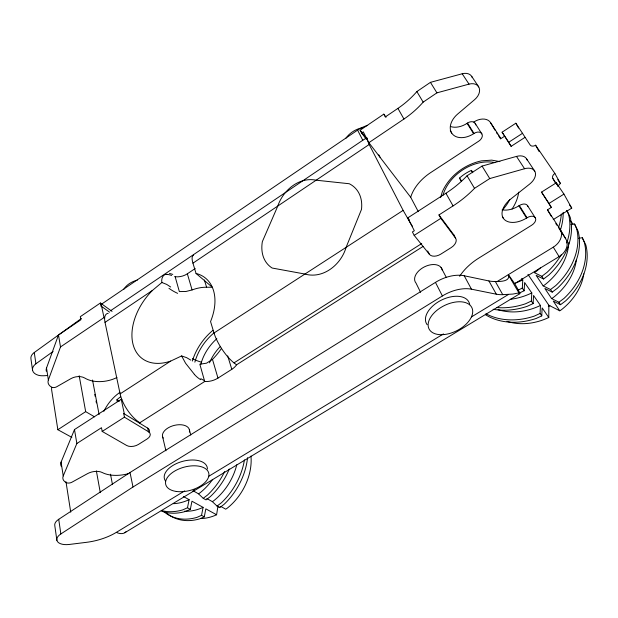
<?xml version="1.0" encoding="UTF-8"?>
<svg xmlns="http://www.w3.org/2000/svg" width="618" height="618" viewBox="0 0 618 618"><rect width="100%" height="100%" fill="white"/><g stroke="black" fill="none" stroke-linecap="round" stroke-linejoin="round"><path stroke-width="0.93" d="M506.976 321.345A54.284 42.92 -31.8 0 0 548.776 317.498L548.846 305.246L527.95 274.407M485.424 314.693A64.079 50.22 -32.2 0 0 536.045 318.509L541.762 315.891L540.062 313.465L540.449 305.462L533.55 295.481L533.133 303.577L527.316 306.273A65.315 50.576 -32.7 0 1 493.11 309.255M541.762 315.891L542.14 307.903L548.776 317.498M533.133 303.577L531.364 301.051L531.789 292.94L524.612 282.55L524.149 290.761L519.081 293.141M524.149 290.761L522.31 288.135L522.782 279.9L521.716 278.355M201.082 518.533A49.061 36.099 -58.5 0 0 216.586 514.771L217.945 506.266M163.531 511.364A58.046 42.148 -58.2 0 0 196.926 517.382L201.538 515.35L203.098 507.355L191.959 501.221L190.329 509.309L185.678 511.387A58.864 42.263 -58 0 1 161.653 511.156M166.342 512.816A57.845 42.117 -58.3 0 0 199.691 518.857L204.288 516.833L205.833 508.853L216.586 514.771M161.244 510.468A59.073 42.294 -58 0 0 182.812 509.858L187.478 507.772L189.123 499.661L183.345 496.478M440.588 197.621L442.303 191.796C449.402 175.914 464.566 164.419 481.484 160.865L491.743 160.124L499.892 161.615M46.327 371.225A12.908 8.111 -9 0 1 46.52 368.027L58.486 334.987L80.888 319.769L80.301 316.671L100.41 302.99L112.074 311.387M116.949 377.498A25.778 16.292 -11.1 0 1 84.759 378.038A10.29 6.365 -10.1 0 0 71.047 378.571L56.593 386.829A3.909 2.41 -9.1 0 1 51.387 387.038A13.032 8.08 -9.3 0 1 48.366 379.939L60.51 346.937L58.486 334.987M61.468 466.605A13.905 7.787 -11 0 1 61.082 462.102L74.492 429.556L121.252 399.321L121.916 399.738M128.853 473.542A27.787 15.581 -12.8 0 1 102.209 472.515A11.085 6.072 -11.9 0 0 87.54 473.627L71.912 482.218A4.21 2.302 -11 0 1 66.335 482.65A14.052 7.725 -11.2 0 1 63.229 475.945L76.856 443.508L74.492 429.556M139.861 422.727A24.341 10.127 56.7 0 1 120.108 393.882L105.021 322.364L152.391 290.468L161.877 282.503L166.69 284.396L170.684 287.022M221.584 348.258A50.027 34.067 -51.8 0 1 212.476 359.367L206.559 363.175L199.838 364.226L204.705 381.499L139.367 423.036M192.53 491.31L194.755 489.595M193.588 491.047L198.494 493.813L203.222 498.309L207.633 494.941A59.073 42.294 -58 0 0 224.666 471.542M206.821 498.517L212.337 501.631L217.057 506.088L221.399 502.789A58.046 42.148 -58.2 0 0 244.45 459.892M217.057 506.088L219.769 507.61L224.095 504.319A57.845 42.117 -58.3 0 0 247.54 457.714M540.379 267.895A57.489 43.832 -33.3 0 1 535.945 271.65L534.338 272.662L541.824 276.308L547.123 272.283A66.86 50.985 -33.3 0 0 561.221 254.786M570.947 224.62L574.562 224.01L578.162 231.348A65.315 50.576 -32.7 0 1 557.421 288.204L552.229 292.113L550.53 289.533L543.145 285.879L536.13 275.342L543.593 278.996L548.877 274.987A66.597 50.923 -33.2 0 0 570.19 217.219L566.93 210.46M550.53 289.533L555.736 285.601A65.57 50.645 -32.8 0 0 576.594 228.567L574.562 224.01M552.229 292.113L544.86 288.459L551.604 298.579L558.896 302.233L564.01 298.401A64.326 50.29 -32.3 0 0 584.311 242.248L582.295 237.729L578.734 238.309M583.832 273.813A54.284 42.92 -31.8 0 1 561.26 309.85L559.738 310.784L553.257 301.059L560.526 304.72L565.625 300.896A64.079 50.22 -32.2 0 0 585.818 244.921L582.295 237.729M32.584 370.398L30.977 359.135A11.611 7.385 -8.1 0 1 34.268 352.515L81.429 318.455M47.47 375.528L43.654 375.767A11.719 7.362 -8.4 0 1 33.256 371.966A11.719 7.362 -8.4 0 1 35.921 363.778L53.102 351.449M100.904 304.589L357.59 130.128A26.373 19.289 -29.8 0 1 367.679 125.377M109.61 312.198L101.058 306.064L101.514 305.755L104.009 317.567L104.635 318.015M366.188 139.058L361.576 133.032L360.124 130.22L383.801 114.145L385.323 116.926L397.922 108.382A76.995 60.162 -34.9 0 0 416.864 91.572L430.445 82.348L462.21 73.766A11.842 8.459 -36.9 0 1 472.368 77.69M361.576 133.032L363.284 131.873L368.861 142.681L410.692 197.266L418.293 211.626M110.383 310.831L362.774 140.271A26.644 19.258 -29.5 0 1 366.026 138.316M60.51 346.937L104.009 317.567M368.861 142.681L403.948 119.035A77.883 60.178 -34.4 0 0 423.16 102.132L436.918 92.847L469.016 84.125A11.974 8.451 -36.5 0 1 479.205 87.926A11.974 8.451 -36.5 0 1 474.67 99.606L457.668 114.044A18.316 12.692 -34.8 0 0 452.276 133.874A18.316 12.692 -34.8 0 0 473.604 133.712L474.021 133.442A6.396 4.357 -34.3 0 1 481.7 133.642L481.878 133.928A6.396 4.349 -34.3 0 1 478.819 141.113L430.808 172.507A40.17 26.713 -30.7 0 0 410.692 197.266M423.145 246.389L236.547 364.813L234.013 362.874A25.029 7.74 57.1 0 1 214.006 332.994L210.553 321.561A51.186 34.083 -51.6 0 0 196.053 273.473L192.947 263.16L369.162 144.504L366.69 138.347A24.929 2.194 57.3 0 1 367.463 138.262M174.732 276.555L175.157 276.725A13.341 9.37 -14.8 0 0 187.347 273.797L195.188 268.536M450.908 126.651A18.123 12.715 -35.2 0 0 467.084 123.33L467.494 123.059A6.334 4.365 -34.7 0 1 475.111 123.291L481.878 133.928M56.895 540.371L54.809 525.764A13.217 6.813 -11.5 0 1 58.718 519.305L130.019 472.5L435.458 282.387A30.39 18.285 -27 0 1 464.218 275.767L488.915 280.951A31.294 18.733 -29.9 0 0 495.288 281.445C499.321 281.646 510.97 281.708 508.351 274.662L514.701 283.639A27.609 1.205 58 0 1 518.927 292.901L512.925 294.06L502.751 294.655A31.665 18.594 -29.7 0 1 496.331 294.199L471.464 289.193A30.745 18.146 -26.8 0 0 442.403 295.96L133.001 486.999L60.858 533.944A13.364 6.744 -11.7 0 0 57.598 541.77A13.364 6.744 -11.7 0 0 69.201 544.466L86.42 542.334A43.16 22.325 -12.1 0 0 116.338 532.368L184.728 490.877M524.983 137.374L511.125 146.335L502.094 132.19L515.852 123.221L530.159 145.006A4.365 3.098 -31.2 0 0 535.582 145.215L554.887 173.465L560.456 183.554A4.457 3.299 -29.4 0 0 558.178 186.59M504.504 136.277L500.951 138.594L490.422 122.457A13.805 9.564 -34.1 0 0 473.759 122.055M51.719 387.262A12.244 7.648 -56.1 0 0 51.711 390.391L57.853 429.711L85.67 411.642L94.531 416.826M120.108 393.882L170.653 361.105L181.615 355.937L186.636 357.66L190.792 360.116M214.006 332.994L403.137 210.375L369.162 144.504M511.125 146.335L508.722 142.256L522.643 133.233M459.676 276.3A43.438 25.724 -28.9 0 1 478.888 258.038L531.689 225.215A6.945 4.226 -31.9 0 0 535.366 217.969L535.196 217.69A6.945 4.226 -31.9 0 0 527.038 217.768L526.575 218.054A19.907 12.36 -32.2 0 1 503.855 218.965A19.907 12.36 -32.2 0 1 510.731 199.035L529.711 184.025A13.04 8.273 -33.5 0 0 535.227 172.183A13.04 8.273 -33.5 0 0 524.566 168.729L489.75 178.563L474.516 188.335A85.261 59.598 -31.3 0 1 453.064 205.902L438.965 214.933L453.612 234.577L455.466 237.953A9.285 5.902 -28.8 0 1 451.202 247.594L440.85 254.106A9.239 5.879 -28.2 0 1 429.44 254.377L414.184 235.373L412.415 231.943L414.33 230.715L407.718 217.915L445.918 193.256A84.179 59.761 -31.7 0 0 467.038 175.782L482.055 166.08L516.478 156.408A12.885 8.312 -33.9 0 1 527.108 160.016M76.856 443.508L101.476 427.71L102.186 431.426L126.705 445.501A8.528 4.89 -13 0 0 138.44 444.442L147.115 438.981A8.536 4.921 -13.3 0 0 148.498 431.743L147.671 428.104L123.67 413.473L124.172 413.148L121.252 399.321M102.186 431.426L124.442 417.173L148.498 431.743M414.184 235.373L440.827 218.339L455.466 237.953M234.013 362.874L421.723 243.546M204.249 381.337L204.705 381.499A14.6 9.023 -16.1 0 0 217.976 378.092L231.812 369.317A14.631 9.108 -16.8 0 0 236.547 364.813M502.202 209.834A19.676 12.422 -32.5 0 0 518.888 205.817L519.344 205.531A6.868 4.249 -32.2 0 1 527.432 205.5L535.366 217.969M551.302 216.346L547.463 209.842L551.326 207.439L541.53 192.105L556.293 182.82L563.948 194.106L571.735 208.127L553.218 219.599M551.326 207.439L549 203.446L563.948 194.106M198.494 493.813L199.792 493.002A50.8 36.362 -58 0 0 212.692 479.367M543.145 285.879L544.721 284.898A56.377 43.538 -32.8 0 0 568.521 245.879M212.337 501.631L213.619 500.843A49.911 36.238 -58.2 0 0 236.764 464.806M551.604 298.579L553.149 297.621A55.311 43.237 -32.3 0 0 576.355 259.969M496.818 281.723L553.295 247.154A15.326 11.781 -30.4 0 0 560.001 229.054L547.463 209.842M514.701 283.639L559.105 256.617A15.11 11.719 -30 0 0 565.686 238.718L560.001 229.054M208.621 476.378L443.454 333.913M471.464 316.91L508.544 294.415M124.89 532.685L519.792 293.728M518.069 290.128L522.31 288.135M531.364 301.051L525.532 303.77A65.57 50.645 -32.8 0 1 496.687 307.548M540.062 313.465L534.331 316.099A64.326 50.29 -32.3 0 1 485.957 313.735M196.053 273.473L212.322 287.246L206.597 287.239A50.027 34.067 -51.8 0 0 192.09 289.942L185.925 291.495L179.344 291.58L175.157 276.725M166.837 274.276C162.773 273.959 161.051 279.236 161.877 282.503M548.846 305.246L559.738 310.784M187.478 507.772L190.329 509.309M201.538 515.35L204.288 516.833M57.853 429.711L71.858 437.389M203.222 498.309L206.033 499.892L210.421 496.532A58.864 42.263 -58 0 0 229.286 469M220.78 506.397L225.694 509.178L226.96 508.398A49.061 36.099 -58.5 0 0 250.962 456.045M120.664 396.771A29.015 19.506 -56.8 0 0 116.902 399.8L119.289 401.275M218.417 506.343L219.769 507.61M570.221 220.881L572.994 223.809M194.369 374.315L185.609 363.284L181.615 355.937M407.718 217.915L409.51 220.178M360.124 130.22L366.536 138.594M383.801 114.145L386.057 117.266M557.784 179.645L560.456 183.554M472.407 171.951L471.372 170.39A32.437 23.677 -34.7 0 0 459.506 178.069L461.607 181.159M554.887 173.465A4.519 3.314 -29.8 0 0 552.94 178.602L558.054 186.142M569.618 205.014L571.735 208.127M471.866 76.601L478.734 86.929M526.629 158.934L534.794 171.201M502.094 132.19L508.722 142.256M541.53 192.105L549 203.446M541.824 276.308L543.593 278.996M558.896 302.233L560.526 304.72M462.21 73.766L469.016 84.125M516.478 156.408L524.566 168.729M496.409 132.499L497.459 134.106M498.51 135.721L500.611 138.934M555.814 223.585L556.857 225.176M558.935 228.359L565.686 238.718M467.494 123.059L474.021 133.442M519.344 205.531L527.038 217.768M467.084 123.33L473.604 133.712M518.888 205.817L526.575 218.054M475.111 123.291L475.288 123.577A6.327 4.365 -34.6 0 1 475.744 124.898M430.445 82.348L436.918 92.847M482.055 166.08L489.75 178.563M553.295 247.154L559.105 256.617M527.432 205.5L527.61 205.779A6.86 4.249 -32.2 0 1 527.88 206.397M450.283 130.73L451.743 133.148M502.341 216.624L503.338 218.27M471.372 170.39L472.793 172.746M490.422 122.457L495.026 130.182M416.864 91.572L423.16 102.132M467.038 175.782L474.516 188.335M459.506 178.069L461.36 181.228M508.753 275.558L518.927 292.901M515.852 123.221L518.556 128.003M397.922 108.382L403.948 119.035M445.918 193.256L453.064 205.902M495.288 281.445L502.751 294.655M552.94 178.602L555.744 183.623M488.915 280.951L496.331 294.199M535.582 145.215L539.066 151.48M556.293 182.82L558.108 186.08M438.965 214.933L440.827 218.339M464.218 275.767L471.464 289.193M403.137 210.375L410.7 223.546A26.412 2.503 57.7 0 0 412.507 226.427M441.067 267.447L446.304 277.443M378.772 154.817L380.07 157.296M427.679 250.978L429.44 254.377M357.59 130.128L362.774 140.271M435.458 282.387L442.403 295.96M420.588 292.337L416.03 283.106A14.855 9.262 -27 0 1 424.512 266.821A14.855 9.262 -27 0 1 442.264 270.089M566.86 210.499L568.56 214.33A66.86 50.985 -33.3 0 1 566.714 243.013M204.365 279.954L206.597 287.239M227.679 355.868L231.812 369.317M187.347 273.797L192.09 289.942M212.476 359.367L217.976 378.092M189.347 429.556L190.761 435.033M162.65 436.98L165.925 450.792M100.41 302.99L101.058 306.064M123.67 413.473L124.442 417.173M116.902 399.8L117.289 401.63M130.019 472.5L133.001 486.999M92.515 380.016L99.104 414.531M110.483 474.176L112.453 484.504M94.778 394.408L95.141 396.292M96.037 401.012L96.4 402.905M79.189 375.759L85.67 411.642M96.369 470.908L100.294 492.631M65.979 481.731L70.738 512.183M46.52 368.027L48.366 379.939M61.082 462.102L63.229 475.945M34.268 352.515L35.921 363.778M58.718 519.305L60.858 533.944M103.847 411.349A34.824 23.407 -56.8 0 1 120.054 392.268M509.719 199.653A38.926 28.413 -34.7 0 1 502.195 210.267M442.913 195.435A38.926 28.413 -34.7 0 1 494.863 162.596M427.154 324.713A23.801 14.075 -26.6 0 1 442.179 299.753A23.801 14.075 -26.6 0 1 469.726 304.659M165.446 480.928A22.148 12.059 -15.1 0 1 182.171 461.476A22.148 12.059 -15.1 0 1 207.416 469.008M200.827 364.288A38.957 27.841 -52.1 0 1 216.833 338.71M209.479 362.851A38.617 27.81 -52.2 0 1 220.193 346.605M194.863 362.163A43.654 31.109 -52.1 0 1 214.075 332.824M192.376 361.028A47.563 33.905 -52.1 0 1 212.932 330.313M126.335 531.426A24.643 12.097 59.2 0 1 116.338 532.368M518.695 192.167A41.761 30.606 -34.6 0 1 512.036 209.054M549.881 305.671A27.756 22.132 -31.3 0 1 548.313 306.497M203.098 507.355A49.911 36.238 -58.2 0 1 184.589 511.186M189.123 499.661A50.8 36.362 -58 0 1 173.279 503.678M540.449 305.462A55.311 43.237 -32.3 0 1 498.038 309.649M561.337 214.029A68.212 51.317 -33.8 0 1 558.502 227.656M563.176 212.345A67.934 51.248 -33.7 0 1 560.526 229.687M522.782 279.9A57.489 43.832 -33.3 0 1 515.721 282.92M568.792 242.241A56.377 43.538 -32.8 0 1 568.699 244.056M531.789 292.94A56.377 43.538 -32.8 0 1 510.205 299.321M105.021 322.364A23.09 8.961 55.1 0 1 108.212 313.303M170.653 361.105A51.186 34.083 -51.6 0 1 133.04 344.334A51.186 34.083 -51.6 0 1 152.391 290.468M201.491 362.194A66.914 44.102 -19.1 0 1 192.376 358.679M177.629 293.349A63.299 44.365 -15.8 0 1 168.953 288.297M166.922 274.346A22.217 5.075 31.5 0 1 171.634 275.458M169.479 273.488A23.082 5.91 32.5 0 1 172.777 274.415M200.634 379.645A23.438 16.107 62.3 0 1 194.33 374.369M204.264 380.487A24.349 16.377 60.1 0 1 200.819 378.664M192.947 263.16A23.7 6.829 55.9 0 1 193.534 255.18M163.214 438.123A13.859 7.972 -14.7 0 1 174.647 425.3A13.859 7.972 -14.7 0 1 189.378 432.09M147.671 428.104A8.505 4.929 -13.3 0 1 149.147 432.345M453.612 234.577A9.255 5.91 -28.8 0 1 454.33 236.292M345.701 138.494A20.34 14.971 -29.5 0 1 362.666 127.687M123.801 289.294A19.119 13.109 -12.5 0 1 137.335 280.101M346.103 247.347C341.182 264.481 323.253 279.297 304.929 274.044L272.152 268.034A43.646 30.182 -44.6 0 1 262.349 241.623L277.806 206.018C283.044 190.414 298.957 176.624 316.153 180.201L349.255 183.739A44.04 30.545 -43.2 0 1 361.491 209.402L346.103 247.347M444.473 334.516A23.917 14.029 -26.5 0 0 472.005 307.957A23.917 14.029 -26.5 0 0 434.778 312.214A23.917 14.029 -26.5 0 0 444.473 334.516M176.277 491.449A22.248 12.005 -15.2 0 0 208.93 474.74A22.248 12.005 -15.2 0 0 176.501 470.082A22.248 12.005 -15.2 0 0 176.277 491.449"/></g></svg>
